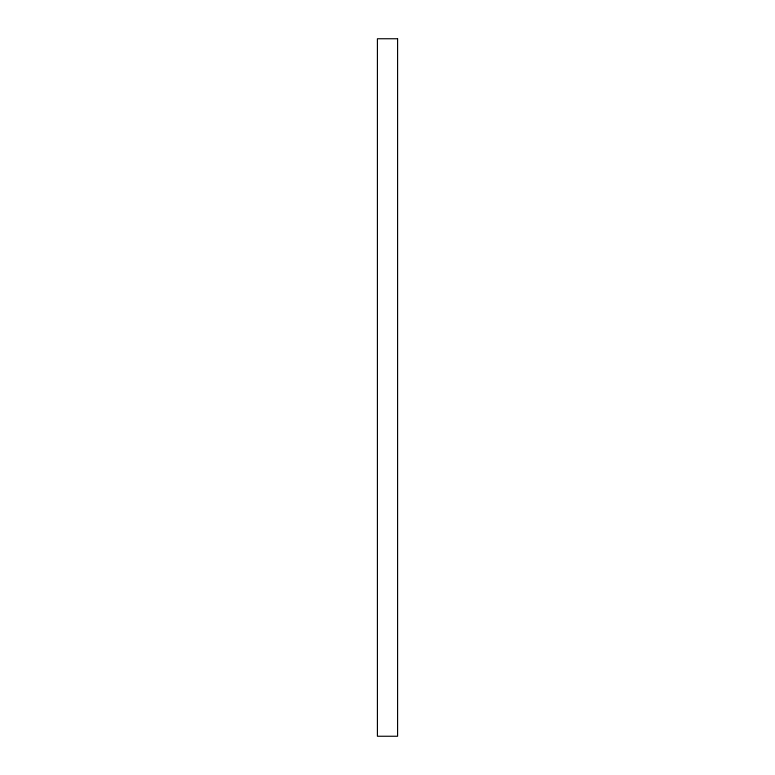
<?xml version="1.0" encoding="UTF-8"?>
<svg xmlns="http://www.w3.org/2000/svg" width="775" height="775" viewBox="0 0 775 775"><rect width="100%" height="100%" fill="white"/><g stroke="black" fill="none" stroke-linecap="round" stroke-linejoin="round"><path stroke-width="1.16" d="M397.585 38.75L377.415 38.75L377.415 736.25L397.585 736.25L397.585 38.75"/></g></svg>
